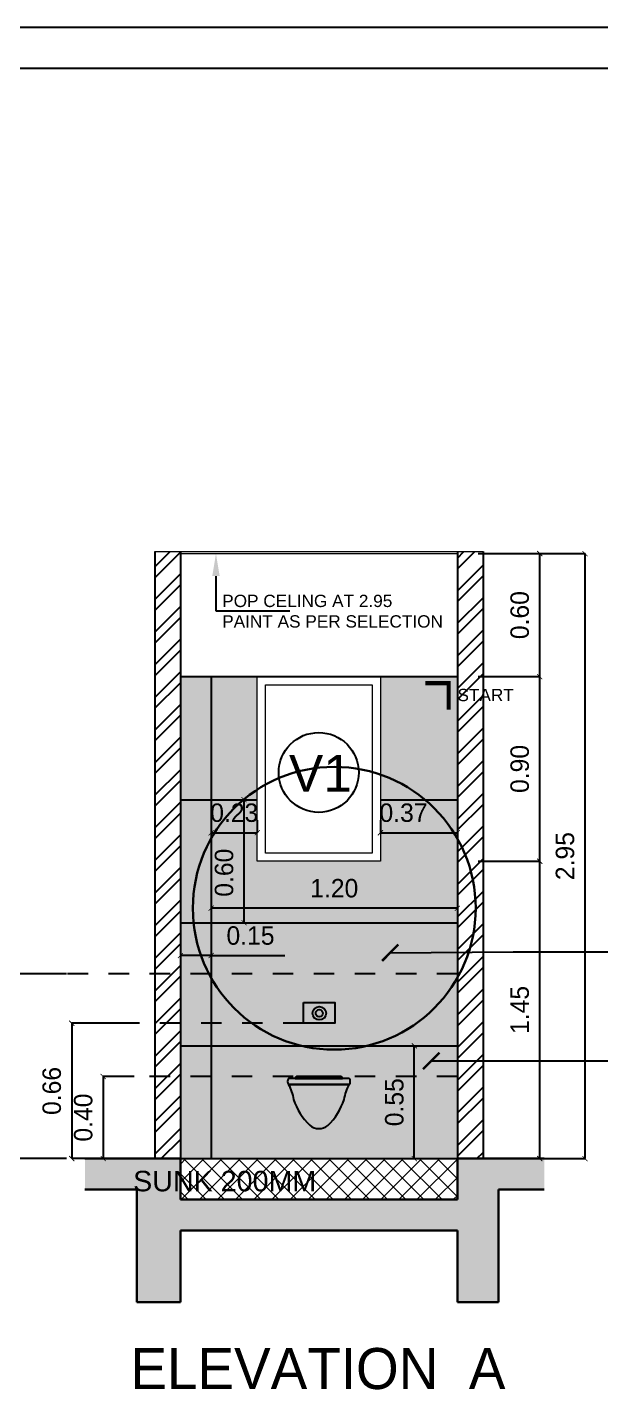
# Model space of a CAD drawing. Header units: metres. Extents: x 494 to 1845, y -666 to 1061.
# Drawn here: x 1818.97 to 1821.77, y 224.97 to 231.65 of the extents above; entities that cross this region are included whole.
import ezdxf
from ezdxf import colors
from ezdxf.entities.mleader import LeaderData, LeaderLine
from ezdxf.math import Vec2, Vec3

# ---------------------------------------------------------------- set-up
doc = ezdxf.new("R2010")
doc.units = ezdxf.units.M
doc.header["$MEASUREMENT"] = 0
doc.linetypes.add('1', pattern=[0])
doc.linetypes.add('DOT2', pattern=[0.125, 0, -0.125])
doc.layers.get('Defpoints').update_dxf_attribs({"color": 12})
for name, color, linetype, lineweight in [('01 WALL', 7, 'Continuous', 25), ('A-Col-slab', 1, 'Continuous', 30), ('ARCHITECTURAL COMMENTS', 2, 'Continuous', 30), ('SUNK', 7, 'Continuous', 13), ('VDA - FALSE CEILING', 7, 'Continuous', 5), ('VDA-Col-slab', 1, 'Continuous', 30), ('VDA-WALL', 250, 'Continuous', 25), ('VDA-WINDOW', 5, 'Continuous', 9), ('VDA_DARK TILES', 8, 'Continuous', 9), ('VDA_LIGHT TILES', 254, 'Continuous', 5)]:
    doc.layers.add(name, color=color, linetype=linetype, lineweight=lineweight)
for name, color, linetype in [('PLUMBING', 7, 'Continuous'), ('SHEET', 7, 'Continuous'), ('TOILET FIXTURES', 8, 'Continuous'), ('VDA-DIM', 252, '1'), ('VDA-TEXT', 250, '1'), ('VDA-WALL HATCH', 252, 'Continuous'), ('VDA_TILES', 152, '1')]:
    doc.layers.add(name, color=color, linetype=linetype)
doc.styles.add('0.2', font='arial.ttf', dxfattribs={"height": 0.2})
doc.styles.add('arial', font='arial.ttf', dxfattribs={"height": 0.3})
doc.styles.add('PDF Century Gothic Bold', font='GOTHICB.TTF')
doc.styles.add('RS', font='GOTHIC.TTF')
doc.styles.get("Standard").update_dxf_attribs({"font": 'arial.ttf'})
doc.dimstyles.new('SMALL', dxfattribs={"dimtxt": 0.16, "dimasz": 0.05, "dimexe": 0, "dimexo": 0, "dimgap": 0.05, "dimtad": 0, "dimdec": 1, "dimzin": 0, "dimdsep": 46, "dimtxsty": 'RS', "dimblk": 'ARCHTICK', "dimcen": 2.5, "dimclrd": 256, "dimclre": 256, "dimclrt": 5, "dimadec": 0, "dimazin": 0, "dimtfac": 1, "dimtofl": 0, "dimtmove": 0, "dimatfit": 3, "dimldrblk": 'ARCHTICK', "dimfxl": 0, "dimtolj": 1, "dimtzin": 0, "dimarcsym": 0})
doc.dimstyles.new('SMALL-1', dxfattribs={"dimtxt": 0.16, "dimasz": 0.035, "dimexe": 0, "dimexo": 0.1, "dimgap": 0.05, "dimtad": 1, "dimzin": 0, "dimdsep": 46, "dimtxsty": 'RS', "dimblk": 'DOT', "dimcen": 2.5, "dimclrd": 256, "dimclre": 256, "dimclrt": 5, "dimadec": 0, "dimazin": 0, "dimtfac": 1, "dimtdec": 3, "dimtofl": 0, "dimtmove": 0, "dimatfit": 3, "dimfxl": 0, "dimtolj": 1, "dimtzin": 0, "dimarcsym": 0})
pattern_1 = [(45, (580.67882, -144.71686), (-0.079549513, 0.079549513), []), (45, (580.73185, -144.71686), (-0.079549513, 0.079549513), [])]

# ---------------------------------------------------------------- blocks, each defined once
blk = doc.blocks.new('_Dot')
at = {"color": 0, "linetype": 'ByBlock', "lineweight": -2}
blk.add_line((-0.5, 0), (-1, 0), dxfattribs=at)
at = {"color": 0, "linetype": 'ByBlock', "const_width": 0.5}
blk.add_lwpolyline([(-0.25, 0, 1), (0.25, 0, 1)], format="xyb", close=True, dxfattribs=at)
blk = doc.blocks.new('*D939')
at = {"layer": 'Defpoints', "color": 0}
for p in [(1819.7198, 227.0337), (1818.8639, 226.1335), (1819.7198, 226.1335)]:
    blk.add_point(p, dxfattribs=at)
at = {"layer": 'VDA-DIM', "lineweight": -2}
for p, q in [((1819.1639, 227.0337), (1818.8639, 227.0337)), ((1818.8639, 227.0087), (1818.8639, 226.1585)), ((1819.1639, 226.1335), (1818.8639, 226.1335))]:
    blk.add_line(p, q, dxfattribs=at)
at = {"layer": 'VDA-DIM', "lineweight": -2, "xscale": 0.025, "yscale": 0.025, "zscale": 0.025}
for p, rotation in [((1818.8639, 227.0337), 90), ((1818.8639, 226.1335), 270)]:
    blk.add_blockref('_Dot', p, dxfattribs=dict(at, rotation=rotation))
at = {"layer": 'VDA-DIM', "color": 5, "insert": (1818.7667, 226.5836), "char_height": 0.09, "attachment_point": 5, "rotation": 90, "style": 'RS'}
blk.add_mtext('\\A1;0.90', dxfattribs=at)
blk = doc.blocks.new('_ArchTick')
at = {"color": 0, "linetype": 'ByBlock', "const_width": 0.15}
blk.add_lwpolyline([(-0.5, -0.5), (0.5, 0.5)], dxfattribs=at)
blk = doc.blocks.new('*D940')
at = {"layer": 'Defpoints', "color": 0}
for p in [(1819.5948, 226.5335), (1819.3436, 226.1335), (1819.5948, 226.1335)]:
    blk.add_point(p, dxfattribs=at)
at = {"layer": 'VDA-DIM', "lineweight": -2}
for p, q in [((1819.4948, 226.5335), (1819.3436, 226.5335)), ((1819.3436, 226.5335), (1819.3436, 226.1335)), ((1819.4948, 226.1335), (1819.3436, 226.1335))]:
    blk.add_line(p, q, dxfattribs=at)
at = {"layer": 'VDA-DIM', "lineweight": -2, "xscale": 0.025, "yscale": 0.025, "zscale": 0.025}
for p, rotation in [((1819.3436, 226.5335), 90), ((1819.3436, 226.1335), 270)]:
    blk.add_blockref('_ArchTick', p, dxfattribs=dict(at, rotation=rotation))
at = {"layer": 'VDA-DIM', "color": 5, "insert": (1819.2464, 226.3335), "char_height": 0.09, "attachment_point": 5, "rotation": 90, "style": 'RS'}
blk.add_mtext('\\A1;0.40', dxfattribs=at)
blk = doc.blocks.new('*D941')
at = {"layer": 'Defpoints', "color": 0}
for p in [(1819.7198, 226.7935), (1819.1903, 226.1335), (1819.7198, 226.1335)]:
    blk.add_point(p, dxfattribs=at)
at = {"layer": 'VDA-DIM', "lineweight": -2}
for p, q in [((1819.4903, 226.7935), (1819.1903, 226.7935)), ((1819.1903, 226.7935), (1819.1903, 226.1335)), ((1819.4903, 226.1335), (1819.1903, 226.1335))]:
    blk.add_line(p, q, dxfattribs=at)
at = {"layer": 'VDA-DIM', "lineweight": -2, "xscale": 0.025, "yscale": 0.025, "zscale": 0.025}
for p, rotation in [((1819.1903, 226.7935), 90), ((1819.1903, 226.1335), 270)]:
    blk.add_blockref('_ArchTick', p, dxfattribs=dict(at, rotation=rotation))
at = {"layer": 'VDA-DIM', "color": 5, "insert": (1819.0931, 226.4635), "char_height": 0.09, "attachment_point": 5, "rotation": 90, "style": 'RS'}
blk.add_mtext('\\A1;0.66', dxfattribs=at)
blk = doc.blocks.new('*D942')
at = {"layer": 'Defpoints', "color": 0}
for p in [(1820.6948, 227.8835), (1821.0698, 227.8835), (1821.0698, 227.7224)]:
    blk.add_point(p, dxfattribs=at)
at = {"layer": 'VDA-DIM', "lineweight": -2}
for p, q in [((1820.6948, 227.7835), (1820.6948, 227.7224)), ((1821.0698, 227.7835), (1821.0698, 227.7224)), ((1820.6948, 227.7224), (1821.0698, 227.7224))]:
    blk.add_line(p, q, dxfattribs=at)
at = {"layer": 'VDA-DIM', "lineweight": -2, "xscale": 0.025, "yscale": 0.025, "zscale": 0.025, "rotation": 180}
blk.add_blockref('_ArchTick', (1820.6948, 227.7224), dxfattribs=at)
at = {"layer": 'VDA-DIM', "lineweight": -2, "xscale": 0.025, "yscale": 0.025, "zscale": 0.025}
blk.add_blockref('_ArchTick', (1821.0698, 227.7224), dxfattribs=at)
at = {"layer": 'VDA-DIM', "color": 5, "insert": (1820.8073, 227.8196), "char_height": 0.09, "attachment_point": 5, "style": 'RS'}
blk.add_mtext('\\A1;0.37', dxfattribs=at)
blk = doc.blocks.new('*D943')
at = {"layer": 'Defpoints', "color": 0}
for p in [(1821.0698, 229.0835), (1821.692, 229.0835), (1821.1948, 226.1335)]:
    blk.add_point(p, dxfattribs=at)
at = {"layer": 'VDA-DIM', "lineweight": -2}
for p, q in [((1821.392, 229.0835), (1821.692, 229.0835)), ((1821.692, 226.1335), (1821.692, 229.0835)), ((1821.392, 226.1335), (1821.692, 226.1335))]:
    blk.add_line(p, q, dxfattribs=at)
at = {"layer": 'VDA-DIM', "lineweight": -2, "xscale": 0.025, "yscale": 0.025, "zscale": 0.025}
for p, rotation in [((1821.692, 229.0835), 90), ((1821.692, 226.1335), 270)]:
    blk.add_blockref('_ArchTick', p, dxfattribs=dict(at, rotation=rotation))
at = {"layer": 'VDA-DIM', "color": 5, "insert": (1821.5948, 227.6085), "char_height": 0.09, "attachment_point": 5, "rotation": 90, "style": 'RS'}
blk.add_mtext('\\A1;2.95', dxfattribs=at)
blk = doc.blocks.new('*D944')
at = {"layer": 'Defpoints', "color": 0}
for p in [(1820.6948, 228.4835), (1821.4713, 228.4835), (1820.6948, 227.5835)]:
    blk.add_point(p, dxfattribs=at)
at = {"layer": 'VDA-DIM', "lineweight": -2}
for p, q in [((1821.1713, 228.4835), (1821.4713, 228.4835)), ((1821.4713, 227.5835), (1821.4713, 228.4835)), ((1821.1713, 227.5835), (1821.4713, 227.5835))]:
    blk.add_line(p, q, dxfattribs=at)
at = {"layer": 'VDA-DIM', "lineweight": -2, "xscale": 0.025, "yscale": 0.025, "zscale": 0.025}
for p, rotation in [((1821.4713, 228.4835), 90), ((1821.4713, 227.5835), 270)]:
    blk.add_blockref('_ArchTick', p, dxfattribs=dict(at, rotation=rotation))
at = {"layer": 'VDA-DIM', "color": 5, "insert": (1821.374, 228.0335), "char_height": 0.09, "attachment_point": 5, "rotation": 90, "style": 'RS'}
blk.add_mtext('\\A1;0.90', dxfattribs=at)
blk = doc.blocks.new('*D945')
at = {"layer": 'Defpoints', "color": 0}
for p in [(1821.1948, 227.5835), (1821.4713, 227.5835), (1821.1948, 226.1335)]:
    blk.add_point(p, dxfattribs=at)
at = {"layer": 'VDA-DIM', "lineweight": -2}
for p, q in [((1821.2948, 227.5835), (1821.4713, 227.5835)), ((1821.4713, 226.1335), (1821.4713, 227.5835)), ((1821.2948, 226.1335), (1821.4713, 226.1335))]:
    blk.add_line(p, q, dxfattribs=at)
at = {"layer": 'VDA-DIM', "lineweight": -2, "xscale": 0.025, "yscale": 0.025, "zscale": 0.025}
for p, rotation in [((1821.4713, 227.5835), 90), ((1821.4713, 226.1335), 270)]:
    blk.add_blockref('_ArchTick', p, dxfattribs=dict(at, rotation=rotation))
at = {"layer": 'VDA-DIM', "color": 5, "insert": (1821.374, 226.8585), "char_height": 0.09, "attachment_point": 5, "rotation": 90, "style": 'RS'}
blk.add_mtext('\\A1;1.45', dxfattribs=at)
blk = doc.blocks.new('*D946')
at = {"layer": 'Defpoints', "color": 0}
for p in [(1819.8698, 227.8835), (1820.0948, 227.8835), (1820.0948, 227.7224)]:
    blk.add_point(p, dxfattribs=at)
at = {"layer": 'VDA-DIM', "lineweight": -2}
for p, q in [((1819.8698, 227.7835), (1819.8698, 227.7224)), ((1820.0948, 227.7835), (1820.0948, 227.7224)), ((1819.8698, 227.7224), (1820.0948, 227.7224))]:
    blk.add_line(p, q, dxfattribs=at)
at = {"layer": 'VDA-DIM', "lineweight": -2, "xscale": 0.025, "yscale": 0.025, "zscale": 0.025, "rotation": 180}
blk.add_blockref('_ArchTick', (1819.8698, 227.7224), dxfattribs=at)
at = {"layer": 'VDA-DIM', "lineweight": -2, "xscale": 0.025, "yscale": 0.025, "zscale": 0.025}
blk.add_blockref('_ArchTick', (1820.0948, 227.7224), dxfattribs=at)
at = {"layer": 'VDA-DIM', "color": 5, "insert": (1819.9823, 227.8196), "char_height": 0.09, "attachment_point": 5, "style": 'RS'}
blk.add_mtext('\\A1;0.23', dxfattribs=at)
blk = doc.blocks.new('*D947')
at = {"layer": 'Defpoints', "color": 0}
for p in [(1821.0698, 229.0835), (1821.4713, 229.0835), (1821.1948, 228.4835)]:
    blk.add_point(p, dxfattribs=at)
at = {"layer": 'VDA-DIM', "lineweight": -2}
for p, q in [((1821.1713, 229.0835), (1821.4713, 229.0835)), ((1821.4713, 228.4835), (1821.4713, 229.0835)), ((1821.2948, 228.4835), (1821.4713, 228.4835))]:
    blk.add_line(p, q, dxfattribs=at)
at = {"layer": 'VDA-DIM', "lineweight": -2, "xscale": 0.025, "yscale": 0.025, "zscale": 0.025}
for p, rotation in [((1821.4713, 229.0835), 90), ((1821.4713, 228.4835), 270)]:
    blk.add_blockref('_ArchTick', p, dxfattribs=dict(at, rotation=rotation))
at = {"layer": 'VDA-DIM', "color": 5, "insert": (1821.374, 228.7835), "char_height": 0.09, "attachment_point": 5, "rotation": 90, "style": 'RS'}
blk.add_mtext('\\A1;0.60', dxfattribs=at)
blk = doc.blocks.new('*D948')
at = {"layer": 'Defpoints', "color": 0}
for p in [(1819.7198, 227.2835), (1819.8698, 227.2336), (1819.7198, 227.1235)]:
    blk.add_point(p, dxfattribs=at)
at = {"layer": 'VDA-DIM', "lineweight": -2}
for p, q in [((1819.7198, 227.1835), (1819.7198, 227.1235)), ((1819.8698, 227.1235), (1819.7198, 227.1235)), ((1819.8698, 227.1336), (1819.8698, 227.1235)), ((1819.8698, 227.1235), (1820.2283, 227.1235))]:
    blk.add_line(p, q, dxfattribs=at)
at = {"layer": 'VDA-DIM', "lineweight": -2, "xscale": 0.025, "yscale": 0.025, "zscale": 0.025, "rotation": 180}
blk.add_blockref('_ArchTick', (1819.7198, 227.1235), dxfattribs=at)
at = {"layer": 'VDA-DIM', "lineweight": -2, "xscale": 0.025, "yscale": 0.025, "zscale": 0.025}
blk.add_blockref('_ArchTick', (1819.8698, 227.1235), dxfattribs=at)
at = {"layer": 'VDA-DIM', "color": 5, "insert": (1820.0615, 227.2207), "char_height": 0.09, "attachment_point": 5, "style": 'RS'}
blk.add_mtext('\\A1;0.15', dxfattribs=at)
blk = doc.blocks.new('*D949')
at = {"layer": 'Defpoints', "color": 0}
for p in [(1820.86, 226.6835), (1820.9198, 226.6835), (1820.9198, 226.1335)]:
    blk.add_point(p, dxfattribs=at)
at = {"layer": 'VDA-DIM', "lineweight": -2}
for p, q in [((1820.86, 226.6835), (1820.86, 226.6835)), ((1820.86, 226.1335), (1820.86, 226.6835)), ((1820.86, 226.1335), (1820.86, 226.1335))]:
    blk.add_line(p, q, dxfattribs=at)
at = {"layer": 'VDA-DIM', "lineweight": -2, "xscale": 0.025, "yscale": 0.025, "zscale": 0.025}
for p, rotation in [((1820.86, 226.6835), 90), ((1820.86, 226.1335), 270)]:
    blk.add_blockref('_ArchTick', p, dxfattribs=dict(at, rotation=rotation))
at = {"layer": 'VDA-DIM', "color": 5, "insert": (1820.7628, 226.4085), "char_height": 0.09, "attachment_point": 5, "rotation": 90, "style": 'RS'}
blk.add_mtext('\\A1;0.55', dxfattribs=at)
blk = doc.blocks.new('dddfdddd')
at = {"layer": 'PLUMBING', "color": 8, "ltscale": 5}
blk.add_lwpolyline([(53.4662, 16.0724), (53.6192, 16.0724), (53.6192, 15.9704), (53.4662, 15.9704)], close=True, dxfattribs=at)
for points in [[(53.6889, 15.7019), (53.3932, 15.7019, 0.323823), (53.3932, 15.6716), (53.6889, 15.6716, 0.323823)], [(53.6493, 15.7104), (53.4322, 15.7104, 0.38252), (53.4251, 15.7019), (53.6563, 15.7019, 0.38252)], [(53.6886, 15.6716), (53.3929, 15.6716, -0.074472), (53.4172, 15.5994, 0.128431), (53.497, 15.4733, 0.360439), (53.5844, 15.4716, 0.121929), (53.6642, 15.5994, -0.074427)]]:
    blk.add_lwpolyline(points, format="xyb", close=True, dxfattribs=at)
for radius in [0.0328, 0.0176]:
    blk.add_circle((53.5429, 16.0193), radius, dxfattribs=at)
blk = doc.blocks.new('*D950')
at = {"layer": 'Defpoints', "color": 0}
for p in [(1820.0302, 227.8835), (1820.0302, 227.8835), (1820.0302, 227.2835)]:
    blk.add_point(p, dxfattribs=at)
at = {"layer": 'VDA-DIM', "lineweight": -2}
for p, q in [((1819.9302, 227.8835), (1820.0302, 227.8835)), ((1820.0302, 227.2835), (1820.0302, 227.8835)), ((1819.9302, 227.2835), (1820.0302, 227.2835))]:
    blk.add_line(p, q, dxfattribs=at)
at = {"layer": 'VDA-DIM', "lineweight": -2, "xscale": 0.025, "yscale": 0.025, "zscale": 0.025}
for p, rotation in [((1820.0302, 227.8835), 90), ((1820.0302, 227.2835), 270)]:
    blk.add_blockref('_ArchTick', p, dxfattribs=dict(at, rotation=rotation))
at = {"layer": 'VDA-DIM', "color": 5, "insert": (1819.9329, 227.5276), "char_height": 0.09, "attachment_point": 5, "rotation": 90, "style": 'RS'}
blk.add_mtext('\\A1;0.60', dxfattribs=at)
blk = doc.blocks.new('*D951')
at = {"layer": 'Defpoints', "color": 0}
for p in [(1819.8698, 227.3543), (1819.8698, 227.2835), (1821.0698, 227.2835)]:
    blk.add_point(p, dxfattribs=at)
at = {"layer": 'VDA-DIM', "lineweight": -2}
for p, q in [((1819.8698, 227.3543), (1819.8698, 227.3543)), ((1821.0698, 227.3543), (1819.8698, 227.3543)), ((1821.0698, 227.3543), (1821.0698, 227.3543))]:
    blk.add_line(p, q, dxfattribs=at)
at = {"layer": 'VDA-DIM', "lineweight": -2, "xscale": 0.025, "yscale": 0.025, "zscale": 0.025, "rotation": 180}
blk.add_blockref('_ArchTick', (1819.8698, 227.3543), dxfattribs=at)
at = {"layer": 'VDA-DIM', "lineweight": -2, "xscale": 0.025, "yscale": 0.025, "zscale": 0.025}
blk.add_blockref('_ArchTick', (1821.0698, 227.3543), dxfattribs=at)
at = {"layer": 'VDA-DIM', "color": 5, "insert": (1820.4698, 227.4516), "char_height": 0.09, "attachment_point": 5, "style": 'RS'}
blk.add_mtext('\\A1;1.20', dxfattribs=at)

msp = doc.modelspace()

# ---------------------------------------------------------------- hatches: boundary and pattern name
at = {"layer": 'SUNK'}
h = msp.add_hatch(dxfattribs=at)
h.set_pattern_fill('ANSI37', color=43, scale=0.5, angle=90)
h.set_pattern_definition([(135, (474.20481, -74.658434), (-0.0441941738, -0.0441941738), []), (225, (474.20481, -74.658434), (0.0441941738, -0.0441941738), [])])
h.paths.add_polyline_path([(1819.7198, 225.9335), (1821.0698, 225.9335), (1821.0698, 226.1335), (1819.7198, 226.1335)])
at = {"layer": 'VDA-WALL HATCH'}
h = msp.add_hatch(dxfattribs=at)
h.set_pattern_fill('ANSI32', color=256, scale=0.3)
h.set_pattern_definition(pattern_1)
h.paths.add_polyline_path([(1819.7198, 229.0935), (1819.7198, 226.1335), (1819.5948, 226.1335), (1819.5948, 229.0935)])
h = msp.add_hatch(dxfattribs=at)
h.set_pattern_fill('ANSI32', color=256, scale=0.3)
h.set_pattern_definition(pattern_1)
h.paths.add_polyline_path([(1821.1948, 229.0935), (1821.1948, 226.1335), (1821.0698, 226.1335), (1821.0698, 229.0935)])
h = msp.add_hatch(color=8, dxfattribs=at)
h.dxf.hatch_style = 1
h.paths.add_polyline_path([(1819.2544, 226.1335), (1819.5948, 226.1335), (1819.7198, 226.1335), (1819.7198, 225.9335), (1821.0698, 225.9335), (1821.0698, 226.1335), (1821.1948, 226.1335), (1821.4936, 226.1335), (1821.4936, 225.9835), (1821.2698, 225.9835), (1821.2698, 225.4335), (1821.0698, 225.4335), (1821.0698, 225.7835), (1819.7198, 225.7835), (1819.7198, 225.4335), (1819.5073, 225.4335), (1819.5073, 225.9835), (1819.2544, 225.9835)])
at = {"layer": 'VDA_DARK TILES', "lineweight": 25, "true_color": 0x939598}
h = msp.add_hatch(color=252, dxfattribs=at)
h.dxf.hatch_style = 1
h.paths.add_polyline_path([(1819.7198, 227.8835), (1820.0948, 227.8835), (1820.0948, 228.4835), (1819.7198, 228.4835)])
h.paths.add_polyline_path([(1820.6948, 227.8835), (1820.9198, 227.8835), (1820.9198, 228.4835), (1820.6948, 228.4835)])
h.paths.add_polyline_path([(1820.9198, 227.8835), (1821.0698, 227.8835), (1821.0698, 228.4835), (1820.9198, 228.4835)])
h = msp.add_hatch(color=252, dxfattribs=at)
h.dxf.hatch_style = 1
h.paths.add_polyline_path([(1819.7198, 226.6835), (1821.0698, 226.6835), (1821.0698, 227.2835), (1819.7198, 227.2835)])
at = {"layer": 'VDA_LIGHT TILES', "true_color": 0xe3e3e3}
h = msp.add_hatch(color=254, dxfattribs=at)
h.dxf.hatch_style = 1
h.paths.add_polyline_path([(1819.7198, 227.2835), (1821.0698, 227.2835), (1821.0698, 227.8835), (1820.6948, 227.8835), (1820.6948, 227.5835), (1820.0948, 227.5835), (1820.0948, 227.8835), (1819.7198, 227.8835)])
h = msp.add_hatch(color=254, dxfattribs=at)
h.dxf.hatch_style = 1
h.paths.add_polyline_path([(1819.7198, 226.1335), (1820.9198, 226.1335), (1820.9198, 226.6835), (1819.7198, 226.6835)])
h.paths.add_polyline_path([(1820.9198, 226.1335), (1821.0698, 226.1335), (1821.0698, 226.6835), (1820.9198, 226.6835)])

# ---------------------------------------------------------------- linework, layer by layer
at = {"color": 251, "linetype": 'DOT2', "ltscale": 0.1}
for p, q in [((1821.0698, 227.0337), (1818.8639, 227.0337)), ((1820.3203, 226.7935), (1819.1966, 226.7935)), ((1821.0698, 226.5335), (1819.3436, 226.5335))]:
    msp.add_line(p, q, dxfattribs=at)
msp.add_line((1819.7198, 226.1335), (1821.0698, 226.1335))
at = {"layer": '01 WALL', "color": 23, "const_width": 0.02}
msp.add_lwpolyline([(1820.9135, 228.4518), (1821.0278, 228.4518), (1821.0278, 228.323)], dxfattribs=at)
at = {"layer": 'A-Col-slab'}
for p, q in [((1819.7198, 225.9335), (1819.7198, 226.1335)), ((1821.0698, 225.9335), (1819.7198, 225.9335))]:
    msp.add_line(p, q, dxfattribs=at)
at = {"layer": 'ARCHITECTURAL COMMENTS'}
msp.add_circle((1820.4698, 227.3543), 0.6894, dxfattribs=at)
at = {"layer": 'SHEET'}
for points in [[(1826.4591, 231.6492), (1815.2002, 231.6492), (1815.2002, 215.7259), (1826.4591, 215.7259)], [(1826.2591, 231.4492), (1815.4002, 231.4492), (1815.4002, 215.9259), (1826.2591, 215.9259)]]:
    msp.add_lwpolyline(points, close=True, dxfattribs=at)
at = {"layer": 'VDA - FALSE CEILING', "color": 18, "lineweight": 20}
for p, q in [((1819.5948, 229.0935), (1821.1948, 229.0935)), ((1819.7198, 229.0835), (1821.0698, 229.0835))]:
    msp.add_line(p, q, dxfattribs=at)
at = {"layer": 'VDA-Col-slab'}
for p, q in [((1819.7198, 226.1335), (1819.2544, 226.1335)), ((1821.4936, 226.1335), (1821.0698, 226.1335)), ((1821.0698, 225.9335), (1821.0698, 226.1335)), ((1819.5073, 225.9835), (1819.2544, 225.9835)), ((1819.5073, 225.9835), (1819.5073, 225.4335)), ((1821.2698, 225.9835), (1821.2698, 225.4335)), ((1821.4936, 225.9835), (1821.2698, 225.9835)), ((1819.7198, 225.4335), (1819.7198, 225.7835)), ((1821.0698, 225.7835), (1819.7198, 225.7835)), ((1821.0698, 225.7835), (1821.0698, 225.4335)), ((1819.7198, 225.4335), (1819.5073, 225.4335)), ((1821.2698, 225.4335), (1821.0698, 225.4335))]:
    msp.add_line(p, q, dxfattribs=at)
at = {"layer": 'VDA-Col-slab', "color": 18, "lineweight": -3, "true_color": 0x000000}
msp.add_line((1819.7198, 226.1335), (1821.0698, 226.1335), dxfattribs=at)
at = {"layer": 'VDA-TEXT', "color": 253}
msp.add_circle((1820.3942, 228.0163), 0.1948, dxfattribs=at)
at = {"layer": 'VDA-WALL'}
for p, q in [((1819.5948, 229.0935), (1819.5948, 226.1335)), ((1819.7198, 229.0935), (1819.7198, 226.1335)), ((1821.0698, 229.0935), (1821.0698, 226.1335)), ((1821.1948, 229.0935), (1821.1948, 226.1335)), ((1819.7198, 227.8835), (1820.0948, 227.8835))]:
    msp.add_line(p, q, dxfattribs=at)
at = {"layer": 'VDA-WINDOW', "color": 252}
msp.add_lwpolyline([(1820.0948, 228.4835), (1820.6948, 228.4835), (1820.6948, 227.5835), (1820.0948, 227.5835)], close=True, dxfattribs=at)
at = {"layer": 'VDA-WINDOW', "color": 253}
msp.add_lwpolyline([(1820.1348, 228.4435), (1820.6548, 228.4435), (1820.6548, 227.6235), (1820.1348, 227.6235)], close=True, dxfattribs=at)
at = {"layer": 'VDA_TILES', "color": 0}
for p, q in [((1819.7198, 228.4835), (1821.0698, 228.4835)), ((1819.8698, 228.4835), (1819.8698, 226.1335)), ((1820.6948, 227.8835), (1821.0698, 227.8835)), ((1819.7198, 227.2835), (1821.0698, 227.2835)), ((1819.7198, 226.6835), (1821.0698, 226.6835))]:
    msp.add_line(p, q, dxfattribs=at)

# ---------------------------------------------------------------- block references
at = {"layer": 'TOILET FIXTURES', "color": 252}
msp.add_blockref('dddfdddd', (1766.854, 210.823), dxfattribs=at)

# ---------------------------------------------------------------- texts
at = {"layer": 'VDA-TEXT'}
for s, insert, char_height, width, attachment_point, style in [('POP CELING AT 2.95\\PPAINT AS PER SELECTION', (1819.9236, 228.8829), 0.06, 1.314504061156185e-11, 1, 'arial'), ('\\pi0.43168;SUNK 200MM', (1820.382, 226.0739), 0.1, 1.314504061156185e-11, 3, 'arial'), ('{\\fCentury Gothic|b0|i0|c0|p34;ELEVATION  A}', (1820.39, 225.2099), 0.2, 2.207254, 2, '0.2')]:
    msp.add_mtext(s, dxfattribs=dict(at, insert=insert, char_height=char_height, width=width, attachment_point=attachment_point, style=style))
at = {"layer": 'VDA-TEXT', "color": 7, "insert": (1821.345, 228.3632), "char_height": 0.06, "width": 0.951781, "attachment_point": 9, "style": 'arial'}
msp.add_mtext('START ', dxfattribs=at)
at = {"layer": 'VDA-TEXT', "color": 253, "insert": (1820.2487, 227.9223), "char_height": 0.18, "width": 2.162233, "attachment_point": 7, "style": 'PDF Century Gothic Bold'}
msp.add_mtext('{\\fArial|b0|i0|c0|p34;V1}', dxfattribs=at)

# ---------------------------------------------------------------- dimensions: what is measured, and where the dimension line sits
at = {"layer": 'VDA-DIM'}
for base, p1, p2, override, picture, middle in [((1821.692, 229.0835), (1821.1948, 226.1335), (1821.0698, 229.0835), {"dimtxt": 0.09, "dimasz": 0.025, "dimblk": 'ArchTick'}, '*D943', (1821.5948, 227.6085)), ((1821.4713, 229.0835), (1821.1948, 228.4835), (1821.0698, 229.0835), {"dimtxt": 0.09, "dimasz": 0.025, "dimblk": 'ArchTick'}, '*D947', (1821.374, 228.7835)), ((1821.4713, 228.4835), (1820.6948, 227.5835), (1820.6948, 228.4835), {"dimtxt": 0.09, "dimasz": 0.025, "dimblk": 'ArchTick'}, '*D944', (1821.374, 228.0335)), ((1821.4713, 227.5835), (1821.1948, 226.1335), (1821.1948, 227.5835), {"dimtxt": 0.09, "dimasz": 0.025, "dimblk": 'ArchTick'}, '*D945', (1821.374, 226.8585)), ((1818.8639, 226.1335), (1819.7198, 227.0337), (1819.7198, 226.1335), {"dimtxt": 0.09, "dimasz": 0.025}, '*D939', (1818.7667, 226.5836)), ((1819.1903, 226.1335), (1819.7198, 226.7935), (1819.7198, 226.1335), {"dimtxt": 0.09, "dimasz": 0.025, "dimblk": 'ArchTick'}, '*D941', (1819.0931, 226.4635)), ((1820.86, 226.6835), (1820.9198, 226.1335), (1820.9198, 226.6835), {"dimtxt": 0.09, "dimasz": 0.025, "dimblk": 'ArchTick'}, '*D949', (1820.7628, 226.4085))]:
    dim = msp.add_linear_dim(base=base, p1=p1, p2=p2, angle=90, dimstyle='SMALL-1', override=override, dxfattribs=at)
    dim.commit()
    dim.dimension.update_dxf_attribs({"geometry": picture, "text_midpoint": middle})
for base, p1, p2, angle, picture, middle in [((1820.0302, 227.8835), (1820.0302, 227.2835), (1820.0302, 227.8835), 90, '*D950', (1820.0302, 227.5276)), ((1819.7198, 227.1235), (1819.8698, 227.2336), (1819.7198, 227.2835), 180, '*D948', (1820.0615, 227.1235)), ((1819.3436, 226.1335), (1819.5948, 226.5335), (1819.5948, 226.1335), 90, '*D940', (1819.3436, 226.3335))]:
    dim = msp.add_linear_dim(base=base, p1=p1, p2=p2, angle=angle, dimstyle='SMALL-1', override={"dimtxt": 0.09, "dimasz": 0.025, "dimblk": 'ArchTick'}, dxfattribs=at)
    dim.commit()
    dim.dimension.update_dxf_attribs({"geometry": picture, "text_midpoint": middle, "dimtype": 160})
for base, p1, p2, picture, middle in [((1820.0947751284, 227.7223760483), (1819.8697751281, 227.8834732354), (1820.0947751284, 227.8834732354), '*D946', (1819.9822751282, 227.7223760483)), ((1821.0697751, 227.722376), (1820.6947752, 227.8834732), (1821.0697751, 227.8834732), '*D942', (1820.8072752, 227.722376))]:
    dim = msp.add_linear_dim(base=base, p1=p1, p2=p2, dimstyle='SMALL-1', override={"dimtxt": 0.09, "dimasz": 0.025, "dimblk": 'ArchTick'}, dxfattribs=at)
    dim.commit()
    dim.dimension.update_dxf_attribs({"geometry": picture, "text_midpoint": middle, "dimtype": 160})
dim = msp.add_linear_dim(base=(1819.8698, 227.3543), p1=(1821.0698, 227.2835), p2=(1819.8698, 227.2835), dimstyle='SMALL-1', override={"dimtxt": 0.09, "dimasz": 0.025, "dimblk": 'ArchTick'}, dxfattribs=at)
dim.commit()
dim.dimension.update_dxf_attribs({"geometry": '*D951', "text_midpoint": (1820.4698, 227.4516)})

# ---------------------------------------------------------------- leaders
at = {"layer": 'VDA-TEXT', "color": 1}
for points in [[(1820.7423, 227.1375, -0.0015), (1821.3423, 227.1411, -0.0015), (1821.8353, 227.1411, -0.0015)], [(1820.9426, 226.6101, 0.0013), (1821.8353, 226.6101, 0.0013)]]:
    msp.add_leader(points, dimstyle='SMALL', override={"dimasz": 0.08, "dimfxl": 0.3, "dimarcsym": 1}, dxfattribs=at)
at = {"layer": 'VDA-TEXT', "color": 252}
ml = msp.add_multileader_mtext('Standard', dxfattribs=at)
ml.set_content('', color=252)
ml.set_leader_properties()
ml.build(insert=Vec2(0, 0))
ml.multileader.update_dxf_attribs({"dogleg_length": 0.36, "arrow_head_size": 0.11})
ctx = ml.context
ctx.base_point, ctx.char_height, ctx.arrow_head_size, ctx.landing_gap_size, ctx.plane_origin = Vec3(1820.2532, 228.8046), 0.18, 0.11, 0.09, Vec3(1819.8932, 229.0835)
notes = []
notes.append((ctx, [(0, (1, 1, 0), (1819.8932, 228.8046), (1, 0), 0.36, [(0, [(1819.8932, 229.0835)], 0, [])])]))
ctx.mtext.insert, ctx.mtext.flow_direction = Vec3(1820.3432, 228.8946), 5
for ctx, leaders in notes:
    for number, flags, end, landing, length, lines in leaders:
        leader = LeaderData()
        leader.index, (leader.has_last_leader_line, leader.has_dogleg_vector, leader.attachment_direction) = number, flags
        leader.last_leader_point, leader.dogleg_vector, leader.dogleg_length = Vec3(end), Vec3(landing), length
        for number, points, colour, breaks in lines:
            line = LeaderLine()
            line.index, line.vertices, line.color, line.breaks = number, Vec3.list(points), colors.encode_raw_color(colour), breaks
            leader.lines.append(line)
        ctx.leaders.append(leader)

doc.saveas('drawing.dxf')
